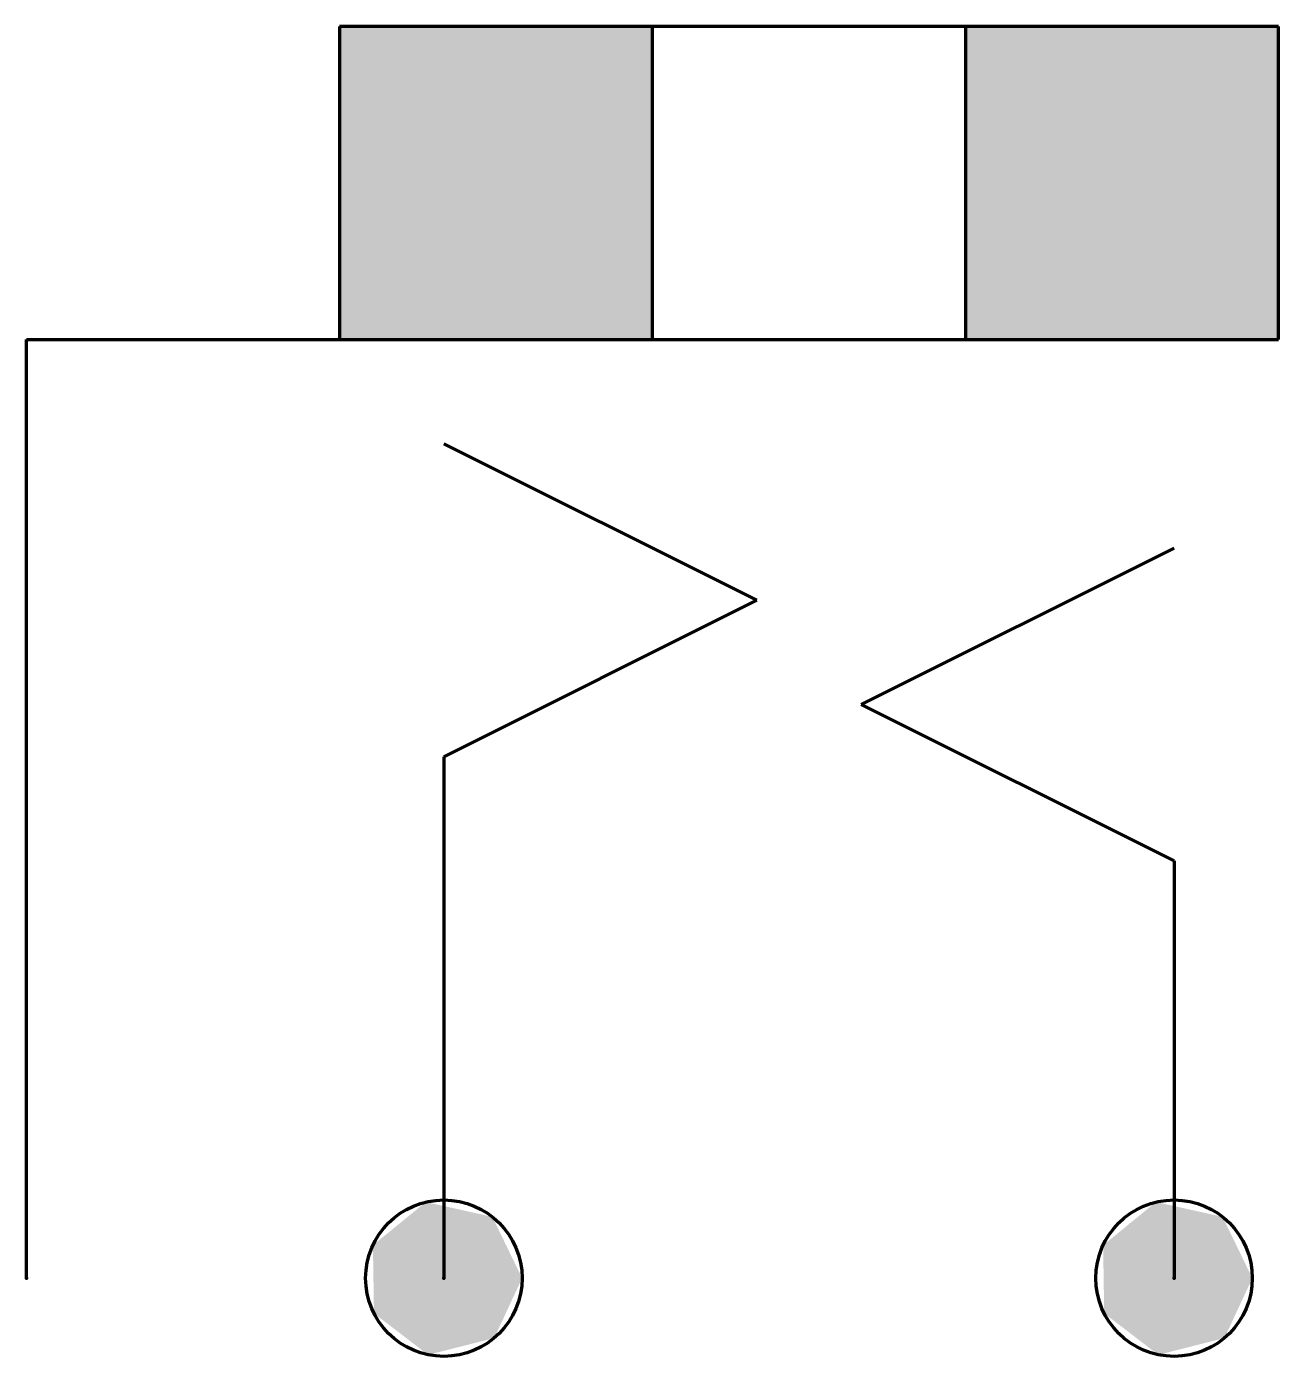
# Model space of a CAD drawing. Header units: millimetres. Extents: x 0 to 12, y -0.8 to 12.
import ezdxf

# ---------------------------------------------------------------- set-up
doc = ezdxf.new("R2010")
doc.units = ezdxf.units.MM
doc.layers.get('0').update_dxf_attribs({"linetype": 'CONTINUOUS', "lineweight": 0})

msp = doc.modelspace()

# ---------------------------------------------------------------- hatches: boundary and pattern name
at = {"linetype": 'CONTINUOUS', "lineweight": 70}
for points in [[(6, 9), (6, 12), (3, 12), (3, 9)], [(12, 9), (12, 12), (9, 12), (9, 9)], [(4.75, 0), (4.465, 0.588), (3.827, 0.73), (3.32, 0.316), (3.33, -0.337), (3.849, -0.735), (4.483, -0.574)], [(11.75, 0), (11.465, 0.588), (10.827, 0.73), (10.32, 0.316), (10.33, -0.337), (10.849, -0.735), (11.483, -0.574)]]:
    msp.add_hatch(color=7, dxfattribs=at).paths.add_polyline_path(points)

# ---------------------------------------------------------------- linework, layer by layer
at = {"color": 7, "linetype": 'CONTINUOUS', "lineweight": 70}
for p, q in [((12, 12), (3, 12)), ((3, 12), (3, 9)), ((6, 9), (6, 12)), ((9, 12), (9, 9)), ((12, 9), (12, 12)), ((0, 0), (0, 9)), ((0, 9), (12, 9)), ((4, 8), (7, 6.5)), ((11, 7), (8, 5.5)), ((7, 6.5), (4, 5)), ((8, 5.5), (11, 4)), ((4, 5), (4, 0)), ((11, 4), (11, 0))]:
    msp.add_line(p, q, dxfattribs=at)
for centre in [(4, 0), (11, 0)]:
    msp.add_circle(centre, 0.75, dxfattribs=at)
for p in [(0, 0), (4, 0), (11, 0)]:
    msp.add_point(p, dxfattribs=at)

doc.saveas('drawing.dxf')
